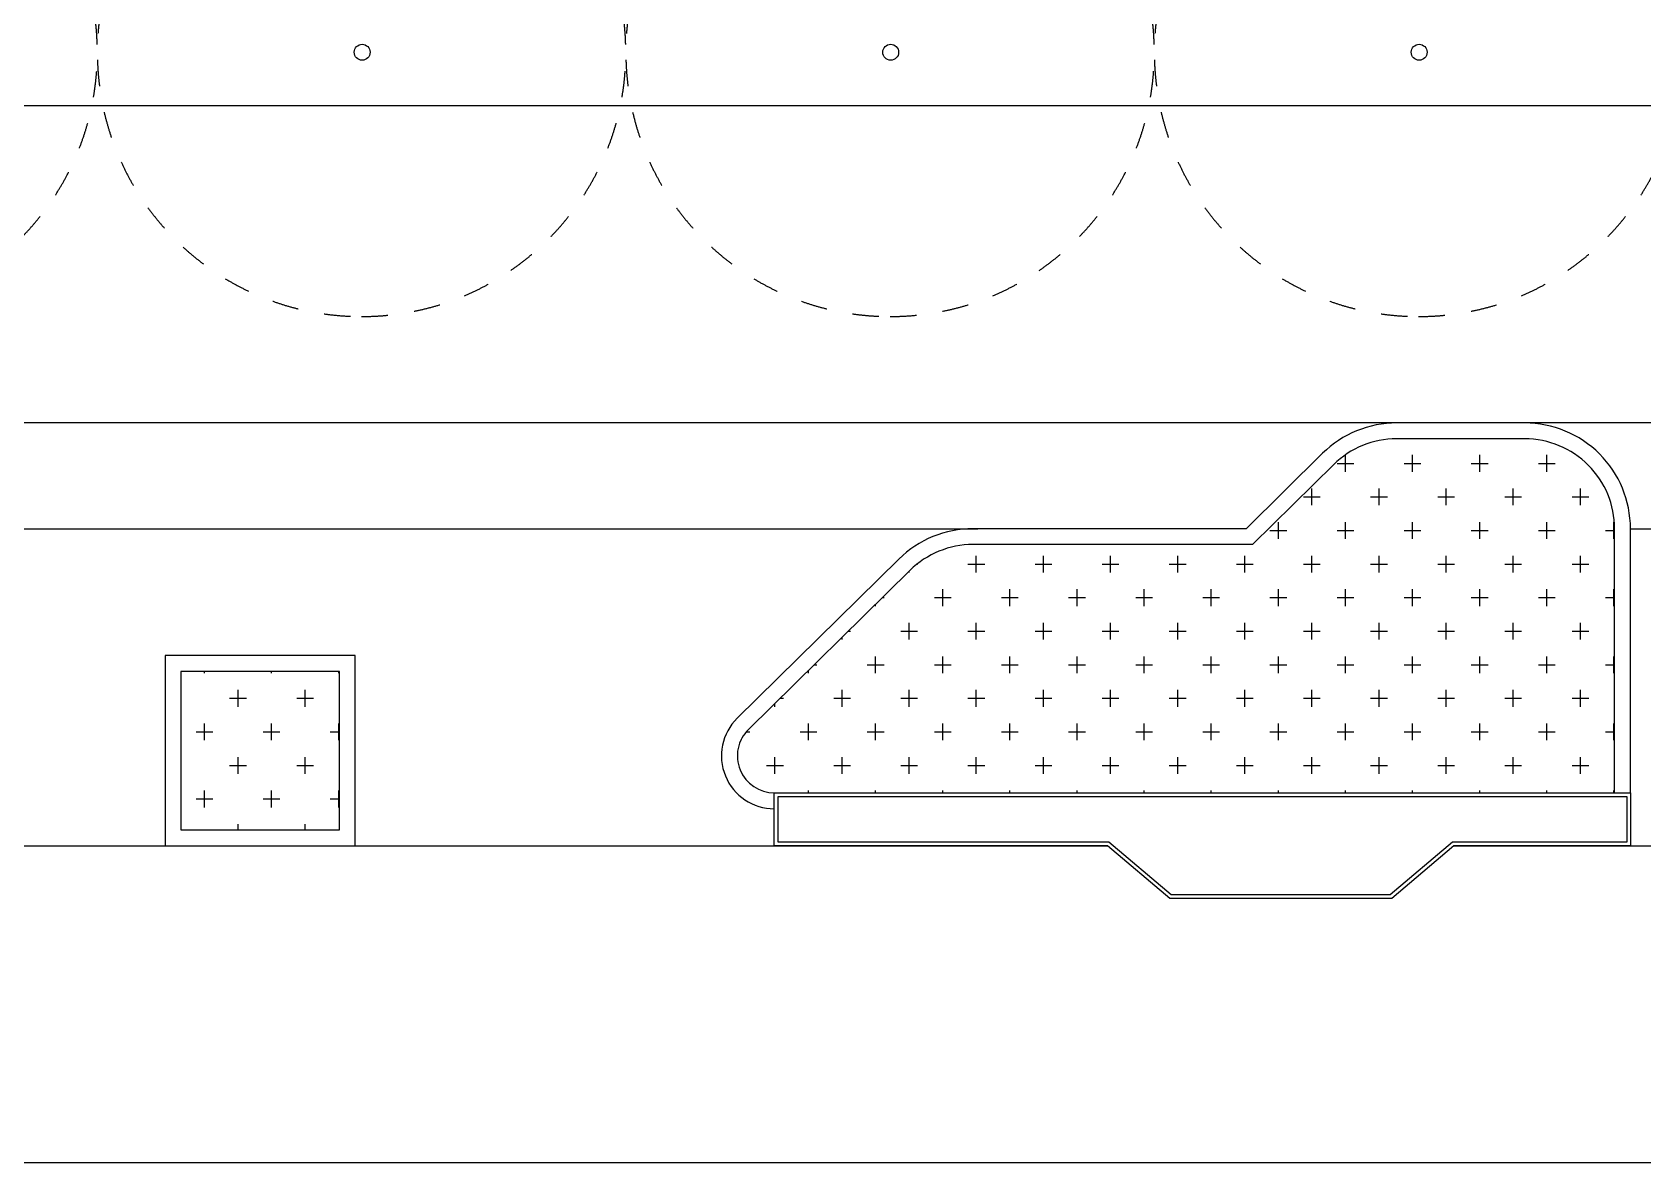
# Model space of a CAD drawing. Header units: millimetres. Extents: x -58335 to 291665, y -66693 to 213307.
# Drawn here: x 170363 to 185600, y 7323 to 18095 of the extents above; entities that cross this region are included whole.
import ezdxf

# ---------------------------------------------------------------- set-up
doc = ezdxf.new("R2010")
doc.units = ezdxf.units.MM
doc.header["$LTSCALE"] = 1000
doc.linetypes.add('X-SITE$0$Dashed', pattern=[10, 5, -5])
for name, color, linetype in [('X-SITE$0$-MY-계획선', 253, 'Continuous'), ('X-SITE$0$-MY-녹지', 254, 'Continuous'), ('X-SITE$0$-MY-보조선', 253, 'Continuous'), ('X-SITE$0$-MY-시설선', 254, 'Continuous'), ('X-SITE$0$-MY-포장선', 254, 'Continuous')]:
    doc.layers.add(name, color=color, linetype=linetype)
doc.layers.add('X-SITE$0$1. 지열-천공', color=1, linetype='Continuous', plot=False)
pattern_1 = [(0, (-29382.5, 14650.24), (317.5, 317.5), [158.75, -476.25]), (90, (-29303.13, 14570.87), (-317.5, 317.5), [158.75, -476.25])]

# ---------------------------------------------------------------- blocks, each defined once
blk = doc.blocks.new('X-SITE$0$240910_L-1F')
at = {"layer": 'X-SITE$0$-MY-녹지'}
h = blk.add_hatch(dxfattribs=at)
h.set_pattern_fill('CROSS', color=256, scale=50, style=2)
h.set_pattern_definition(pattern_1)
edge = h.paths.add_edge_path()
edge.add_line((167850, -2045), (167850, 3517))
edge.add_arc((169000, 3517), 1150, 135, 180, ccw=False)
edge.add_line((168187, 4330), (170751, 6894))
edge.add_arc((170150, 7495), 850, 315, 360)
edge.add_line((171000, 7495), (171000, 10431))
edge.add_arc((170650, 10431), 350, 0, 90)
edge.add_line((170650, 10781), (169000, 10781))
edge.add_line((169000, 10781), (169000, 15581))
edge.add_line((169000, 15581), (171150, 15581))
edge.add_arc((171150, 15931), 350, 270, 360)
edge.add_line((171500, 15931), (171500, 18666))
edge.add_line((171500, 18666), (172500, 19666))
edge.add_line((172500, 19666), (172500, 33575))
edge.add_arc((171500, 32018), 1850, 57.2796, 90)
edge.add_line((171500, 33868), (163650, 33868))
edge.add_line((163650, 33868), (163650, -2252))
edge.add_line((163650, -2252), (118350, -2252))
edge.add_line((118350, -2252), (118350, 24611))
edge.add_arc((118000, 24611), 350, 0, 134.5656)
edge.add_line((117754, 24860), (112675, 19857))
edge.add_arc((113271, 19251), 850, 134.5656, 180)
edge.add_line((112421, 19251), (112421, -3602))
edge.add_arc((113271, -3602), 850, 180, 270)
edge.add_line((113271, -4452), (115271, -4452))
edge.add_line((115271, -4452), (117628, -6102))
edge.add_line((117628, -6102), (164146, -6102))
edge.add_line((164146, -6102), (167601, -2646))
edge.add_arc((167000, -2045), 850, 315, 360)
h = blk.add_hatch(dxfattribs=at)
h.set_pattern_fill('CROSS', color=256, scale=50, style=2)
h.set_pattern_definition(pattern_1)
edge = h.paths.add_edge_path()
edge.add_line((167850, -2045), (167850, 3517))
edge.add_arc((169000, 3517), 1150, 135, 180, ccw=False)
edge.add_line((168187, 4330), (170751, 6894))
edge.add_arc((170150, 7495), 850, 315, 360)
edge.add_line((171000, 7495), (171000, 10431))
edge.add_arc((170650, 10431), 350, 0, 90)
edge.add_line((170650, 10781), (169000, 10781))
edge.add_line((169000, 10781), (169000, 15581))
edge.add_line((169000, 15581), (171150, 15581))
edge.add_arc((171150, 15931), 350, 270, 360)
edge.add_line((171500, 15931), (171500, 18666))
edge.add_line((171500, 18666), (172500, 19666))
edge.add_line((172500, 19666), (172500, 33575))
edge.add_arc((171500, 32018), 1850, 57.2796, 90)
edge.add_line((171500, 33868), (163650, 33868))
edge.add_line((163650, 33868), (163650, -2252))
edge.add_line((163650, -2252), (118350, -2252))
edge.add_line((118350, -2252), (118350, 24611))
edge.add_arc((118000, 24611), 350, 0, 134.5656)
edge.add_line((117754, 24860), (112675, 19857))
edge.add_arc((113271, 19251), 850, 134.5656, 180)
edge.add_line((112421, 19251), (112421, -3602))
edge.add_arc((113271, -3602), 850, 180, 270)
edge.add_line((113271, -4452), (115271, -4452))
edge.add_line((115271, -4452), (117628, -6102))
edge.add_line((117628, -6102), (164146, -6102))
edge.add_line((164146, -6102), (167601, -2646))
edge.add_arc((167000, -2045), 850, 315, 360)
h = blk.add_hatch(dxfattribs=at)
h.set_pattern_fill('CROSS', color=256, scale=50, style=2)
h.set_pattern_definition(pattern_1)
edge = h.paths.add_edge_path()
edge.add_arc((149881, 27048), 850, 90, 134.5656)
edge.add_line((149285, 27654), (147756, 26148))
edge.add_arc((148001, 25898), 350, 134.5656, 270)
edge.add_line((148001, 25548), (155951, 25548))
edge.add_line((155951, 25548), (155951, 28048))
edge.add_arc((155101, 28048), 850, 0, 90)
edge.add_line((155101, 28898), (153889, 28898))
edge.add_arc((153889, 28048), 850, 90, 134.5656)
edge.add_line((153293, 28654), (152526, 27898))
edge.add_line((152526, 27898), (149881, 27898))
h = blk.add_hatch(dxfattribs=at)
h.set_pattern_fill('CROSS', color=256, scale=50, style=2)
h.set_pattern_definition(pattern_1)
edge = h.paths.add_edge_path()
edge.add_arc((149881, 27048), 850, 90, 134.5656)
edge.add_line((149285, 27654), (147756, 26148))
edge.add_arc((148001, 25898), 350, 134.5656, 270)
edge.add_line((148001, 25548), (155951, 25548))
edge.add_line((155951, 25548), (155951, 28048))
edge.add_arc((155101, 28048), 850, 0, 90)
edge.add_line((155101, 28898), (153889, 28898))
edge.add_arc((153889, 28048), 850, 90, 134.5656)
edge.add_line((153293, 28654), (152526, 27898))
edge.add_line((152526, 27898), (149881, 27898))
h = blk.add_hatch(dxfattribs=at)
h.set_pattern_fill('CROSS', color=256, scale=50, style=2)
h.set_pattern_definition(pattern_1)
h.paths.add_polyline_path([(143887, 26698), (142387, 26698), (142387, 25198), (143887, 25198)])
h = blk.add_hatch(dxfattribs=at)
h.set_pattern_fill('CROSS', color=256, scale=50, style=2)
h.set_pattern_definition(pattern_1)
h.paths.add_polyline_path([(143887, 26698), (142387, 26698), (142387, 25198), (143887, 25198)])
at = {"layer": 'X-SITE$0$-MY-계획선'}
blk.add_line((156101, 25548), (156101, 28048), dxfattribs=at)
blk.add_line((156101, 25548), (156101, 28048), dxfattribs=at)
blk.add_lwpolyline([(156101, 28048, 0.414214), (155101, 29048), (153889, 29048, 0.196943), (153188, 28761), (152464, 28048), (149881, 28048, 0.196943), (149180, 27761), (147650, 26255, 0.670924), (148001, 25398)], format="xyb", dxfattribs=at)
blk.add_lwpolyline([(156101, 28048, 0.414214), (155101, 29048), (153889, 29048, 0.196943), (153188, 28761), (152464, 28048), (149881, 28048, 0.196943), (149180, 27761), (147650, 26255, 0.670924), (148001, 25398)], format="xyb", dxfattribs=at)
for points in [[(144037, 26848), (142237, 26848), (142237, 25048), (144037, 25048)], [(144037, 26848), (142237, 26848), (142237, 25048), (144037, 25048)], [(156101, 25048), (154431, 25048), (153842, 24548), (151742, 24548), (151153, 25048), (148001, 25048), (148001, 25548), (156101, 25548)], [(156101, 25048), (154431, 25048), (153842, 24548), (151742, 24548), (151153, 25048), (148001, 25048), (148001, 25548), (156101, 25548)]]:
    blk.add_lwpolyline(points, close=True, dxfattribs=at)
at = {"layer": 'X-SITE$0$-MY-보조선'}
blk.add_line((155951, 25548), (155951, 28048), dxfattribs=at)
blk.add_line((155951, 25548), (155951, 28048), dxfattribs=at)
blk.add_lwpolyline([(155951, 28048, 0.414214), (155101, 28898), (153889, 28898, 0.196943), (153293, 28654), (152526, 27898), (149881, 27898, 0.196943), (149285, 27654), (147756, 26148, 0.670924), (148001, 25548)], format="xyb", dxfattribs=at)
blk.add_lwpolyline([(155951, 28048, 0.414214), (155101, 28898), (153889, 28898, 0.196943), (153293, 28654), (152526, 27898), (149881, 27898, 0.196943), (149285, 27654), (147756, 26148, 0.670924), (148001, 25548)], format="xyb", dxfattribs=at)
blk.add_lwpolyline([(143887, 26698), (142387, 26698), (142387, 25198), (143887, 25198)], close=True, dxfattribs=at)
blk.add_lwpolyline([(143887, 26698), (142387, 26698), (142387, 25198), (143887, 25198)], close=True, dxfattribs=at)
blk.add_lwpolyline([(163500, 22048), (118500, 22048)], dxfattribs=at)
blk.add_lwpolyline([(163500, 22048), (118500, 22048)], dxfattribs=at)
at = {"layer": 'X-SITE$0$-MY-시설선'}
blk.add_lwpolyline([(156066, 25083), (154418, 25083), (153829, 24583), (151755, 24583), (151166, 25083), (148036, 25083), (148036, 25513), (156066, 25513)], close=True, dxfattribs=at)
blk.add_lwpolyline([(156066, 25083), (154418, 25083), (153829, 24583), (151755, 24583), (151166, 25083), (148036, 25083), (148036, 25513), (156066, 25513)], close=True, dxfattribs=at)
at = {"layer": 'X-SITE$0$-MY-포장선'}
for p, q in [((131200, 25048), (151153, 25048)), ((131200, 25048), (151153, 25048)), ((154431, 25048), (162200, 25048)), ((154431, 25048), (162200, 25048))]:
    blk.add_line(p, q, dxfattribs=at)
for points in [[(158601, 32048), (121989, 32048)], [(158601, 32048), (121989, 32048)], [(163500, 29048), (136837, 29048)], [(163500, 29048), (136837, 29048)], [(136837, 28048), (149926, 28048)], [(136837, 28048), (149926, 28048)], [(156101, 28048), (163500, 28048)], [(156101, 28048), (163500, 28048)]]:
    blk.add_lwpolyline(points, dxfattribs=at)
blk = doc.blocks.new('X-SITE$0$천공')
at = {"layer": 'X-SITE$0$1. 지열-천공', "linetype": 'X-SITE$0$Dashed', "ltscale": 0.05}
blk.add_lwpolyline([(-2500, 0, -1), (2500, 0, -1), (-2500, 0)], format="xyb", dxfattribs=at)
at = {"layer": 'X-SITE$0$1. 지열-천공', "ltscale": 10}
blk.add_circle((0, -6), 75, dxfattribs=at)
blk = doc.blocks.new('X-SITE$0$지열천공')
at = {"layer": 'X-SITE$0$1. 지열-천공', "rotation": 89.99999999999999}
for p in [(118125, -130700, 0), (123125, -130700, 0), (128125, -130700, 0), (133125, -130700, 0)]:
    blk.add_blockref('X-SITE$0$천공', p, dxfattribs=at)

msp = doc.modelspace()

# ---------------------------------------------------------------- block references
msp.add_blockref('X-SITE$0$240910_L-1F', (29382.5, -14650.2))
at = {"layer": 'X-SITE$0$1. 지열-천공'}
msp.add_blockref('X-SITE$0$지열천공', (50353.6, 148605), dxfattribs=at)

doc.saveas('drawing.dxf')
